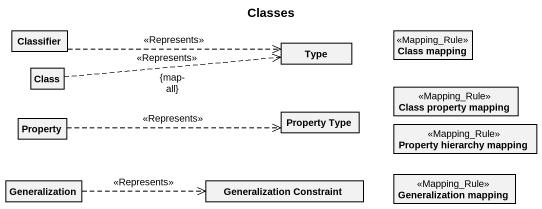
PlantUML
@startuml
title Classes
hide circle
hide empty members
class Classifier
class Type
class "Class mapping" as Class_mapping <<Mapping_Rule>>
class "Class" as Class_
class "Class property mapping" as Class_property_mapping <<Mapping_Rule>>
class Property
class "Property Type" as Property_Type
class "Property hierarchy mapping" as Property_hierarchy_mapping <<Mapping_Rule>>
class Generalization
class "Generalization Constraint" as Generalization_Constraint
class "Generalization mapping" as Generalization_mapping <<Mapping_Rule>>
Classifier .right.> Type : <<Represents>>
Class_ .right.> Type : <<Represents>>\n{map-all}
Property .right.> Property_Type : <<Represents>>
Generalization .right.> Generalization_Constraint : <<Represents>>
@enduml
